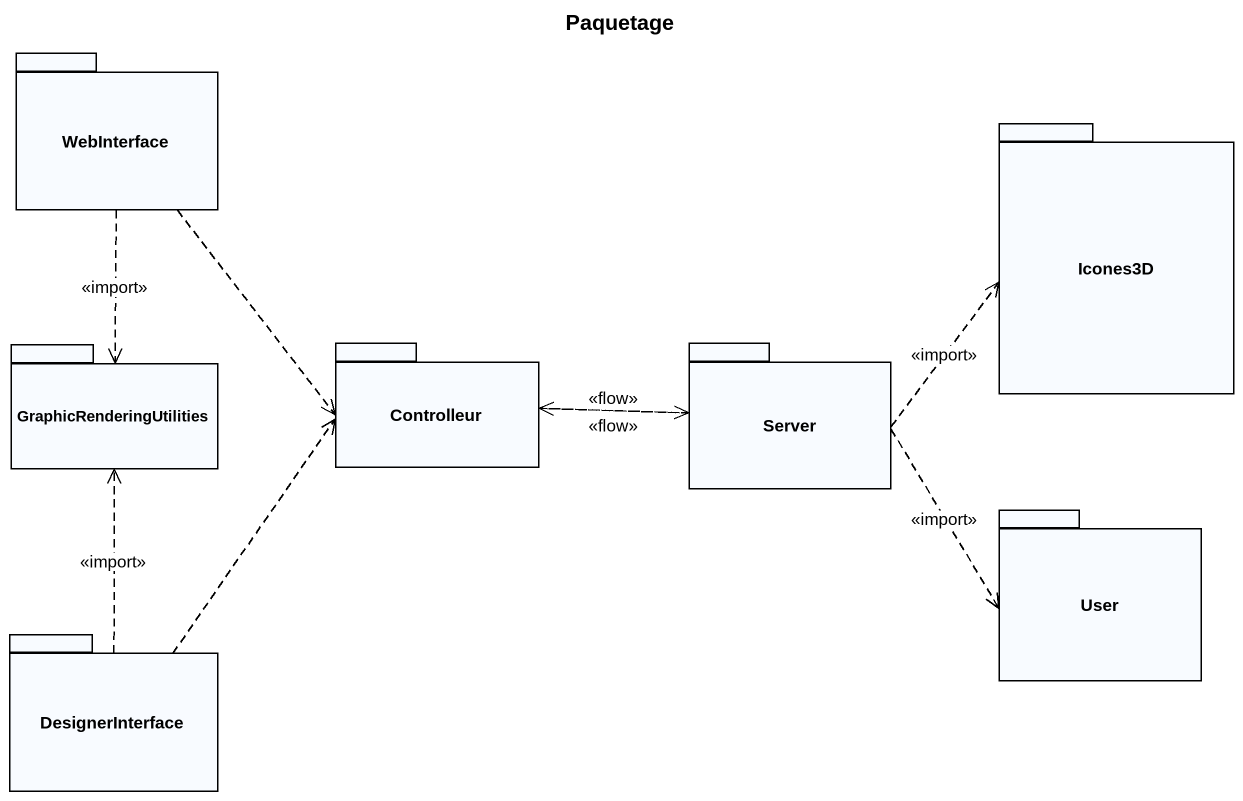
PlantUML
@startuml
title Paquetage
package WebInterface {
}
package Icones3D {
}
package GraphicRenderingUtilities {
}
package Controlleur {
}
package Server {
}
package User {
}
package DesignerInterface {
}
WebInterface ..> GraphicRenderingUtilities : <<import>>
WebInterface ..> Controlleur
Controlleur .right.> Server : <<flow>>
Server .right.> Icones3D : <<import>>
Server .left.> Controlleur : <<flow>>
Server .right.> User : <<import>>
DesignerInterface .up.> GraphicRenderingUtilities : <<import>>
DesignerInterface .up.> Controlleur
@enduml
